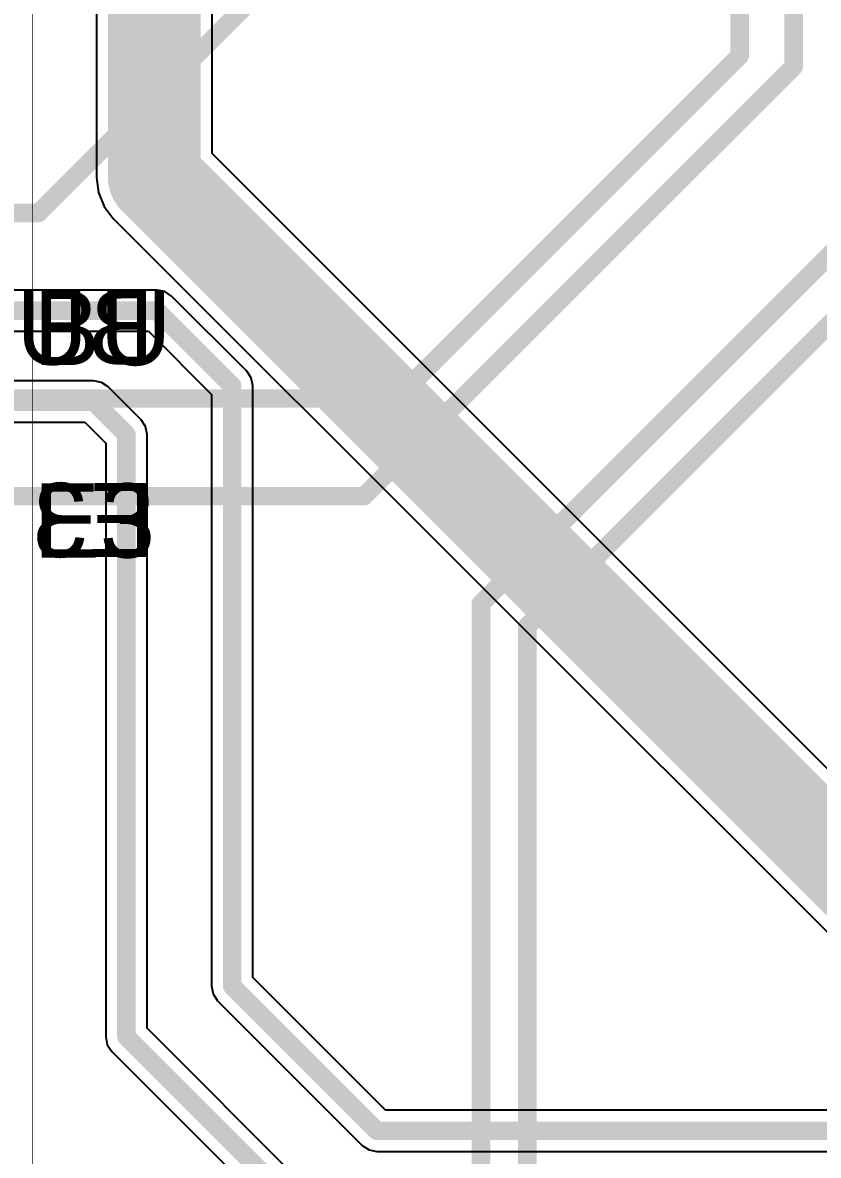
# Model space of a CAD drawing. Header units: millimetres. Extents: x 307 to 423, y 231 to 400.
# Drawn here: x 346.19 to 357.08, y 275.06 to 290.57 of the extents above; entities that cross this region are included whole.
import ezdxf

# ---------------------------------------------------------------- set-up
doc = ezdxf.new("R2010")
doc.units = ezdxf.units.MM
for name, color, linetype in [('BottomLayer', 5, 'Continuous'), ('BottomOverlay', 54, 'Continuous'), ('Mechanical16', 56, 'Continuous'), ('MidLayer2', 76, 'Continuous'), ('TopLayer', 1, 'Continuous'), ('TopOverlay', 2, 'Continuous')]:
    doc.layers.add(name, color=color, linetype=linetype)

# ---------------------------------------------------------------- blocks, each defined once
blk = doc.blocks.new('CON_SAMTEC_TSW_135_07_X_D_468')
at = {"layer": 'Mechanical16', "const_width": 0.01}
blk.add_lwpolyline([(44.67, 2.75), (-44.67, 2.75)], dxfattribs=at)

msp = doc.modelspace()

# ---------------------------------------------------------------- linework, layer by layer
at = {"layer": 'BottomLayer'}
for p, q in [((348.785, 288.778), (348.785, 311.417)), ((347.201, 311.089), (347.201, 288.45)), ((363.814, 273.748), (348.785, 288.778)), ((347.201, 288.45), (347.228, 288.245)), ((347.228, 288.245), (347.307, 288.054)), ((347.307, 288.054), (347.433, 287.89)), ((347.433, 287.89), (362.463, 272.861))]:
    msp.add_line(p, q, dxfattribs=at)
at = {"layer": 'BottomLayer', "const_width": 1.27}
for points in [[(347.993, 288.45), (347.993, 311.417)], [(347.993, 288.45), (363.254, 273.188)]]:
    msp.add_lwpolyline(points, dxfattribs=at)
at = {"layer": 'BottomLayer', "const_width": 0.635}
msp.add_lwpolyline([(347.676, 288.45, 1), (348.311, 288.45, 1)], format="xyb", close=True, dxfattribs=at)
msp.add_lwpolyline([(347.676, 288.45, 1), (348.311, 288.45, 1)], format="xyb", close=True, dxfattribs=at)
at = {"layer": 'MidLayer2', "const_width": 0.254}
for points in [[(356.006, 290.119), (356.006, 320.929)], [(356.744, 289.968), (356.744, 320.575)], [(346.41, 287.965), (353.962, 295.517)], [(351.312, 285.425), (356.006, 290.119)], [(350.863, 284.087), (356.744, 289.968)], [(352.464, 282.616), (359.55, 289.703)], [(353.099, 282.309), (360.109, 289.319)], [(341.432, 287.965), (346.41, 287.965)], [(343.658, 285.425), (351.312, 285.425)], [(344.844, 284.087), (350.863, 284.087)], [(352.464, 269.38), (352.464, 282.616)], [(353.099, 269.228), (353.099, 282.309)]]:
    msp.add_lwpolyline(points, dxfattribs=at)
at = {"layer": 'MidLayer2', "const_width": 0.127}
for points in [[(355.943, 290.119, 1), (356.07, 290.119, 1)], [(355.943, 290.119, 1), (356.07, 290.119, 1)], [(356.681, 289.968, 1), (356.808, 289.968, 1)], [(356.681, 289.968, 1), (356.808, 289.968, 1)], [(346.347, 287.965, 1), (346.474, 287.965, 1)], [(346.347, 287.965, 1), (346.474, 287.965, 1)], [(351.249, 285.425, 1), (351.376, 285.425, 1)], [(351.249, 285.425, 1), (351.376, 285.425, 1)], [(350.8, 284.087, 1), (350.927, 284.087, 1)], [(350.8, 284.087, 1), (350.927, 284.087, 1)], [(352.4, 282.616, 1), (352.527, 282.616, 1)], [(352.4, 282.616, 1), (352.527, 282.616, 1)], [(353.035, 282.309, 1), (353.162, 282.309, 1)], [(353.035, 282.309, 1), (353.162, 282.309, 1)]]:
    msp.add_lwpolyline(points, format="xyb", close=True, dxfattribs=at)
at = {"layer": 'TopLayer'}
for p, q in [((348.031, 286.909), (345.89, 286.909)), ((348.139, 286.888), (348.031, 286.909)), ((348.031, 286.909), (348.031, 286.909)), ((348.231, 286.827), (348.139, 286.888)), ((349.26, 285.798), (348.231, 286.827)), ((345.89, 286.344), (347.914, 286.344)), ((347.914, 286.344), (348.778, 285.481)), ((349.321, 285.706), (349.26, 285.798)), ((349.26, 285.798), (349.26, 285.798)), ((347.162, 285.665), (345.564, 285.665)), ((347.27, 285.643), (347.162, 285.665)), ((347.162, 285.665), (347.162, 285.665)), ((347.362, 285.582), (347.27, 285.643)), ((349.342, 285.598), (349.321, 285.706)), ((347.812, 285.132), (347.362, 285.582)), ((348.778, 285.481), (348.778, 277.381)), ((349.342, 277.498), (349.342, 285.598)), ((349.342, 285.598), (349.342, 285.598)), ((345.498, 285.1), (347.045, 285.1)), ((347.045, 285.1), (347.33, 284.815)), ((347.873, 285.04), (347.812, 285.132)), ((347.812, 285.132), (347.812, 285.132)), ((347.895, 284.932), (347.873, 285.04)), ((347.895, 276.804), (347.895, 284.932)), ((347.33, 284.815), (347.33, 276.687)), ((351.158, 275.682), (349.342, 277.498)), ((348.778, 277.381), (348.778, 277.381)), ((348.778, 277.381), (348.799, 277.273)), ((348.799, 277.273), (348.86, 277.181)), ((348.86, 277.181), (350.841, 275.2)), ((352.403, 272.296), (347.895, 276.804)), ((347.33, 276.687), (347.33, 276.687)), ((347.33, 276.687), (347.351, 276.579)), ((347.351, 276.579), (347.412, 276.488)), ((347.412, 276.488), (352.086, 271.814)), ((378.915, 275.682), (351.158, 275.682)), ((350.841, 275.2), (350.841, 275.2)), ((350.841, 275.2), (350.933, 275.139)), ((350.933, 275.139), (351.041, 275.118)), ((351.041, 275.118), (351.041, 275.118)), ((351.041, 275.118), (379.032, 275.118))]:
    msp.add_line(p, q, dxfattribs=at)
at = {"layer": 'TopLayer', "const_width": 0.254}
for points in [[(344.844, 286.627), (348.031, 286.627)], [(348.031, 286.627), (349.06, 285.598)], [(349.06, 277.381), (349.06, 285.598)], [(343.548, 285.382), (347.162, 285.382)], [(347.162, 285.382), (347.612, 284.932)], [(347.612, 276.687), (347.612, 284.932)], [(349.06, 277.381), (351.041, 275.4)], [(347.612, 276.687), (352.286, 272.014)], [(351.041, 275.4), (379.032, 275.4)]]:
    msp.add_lwpolyline(points, dxfattribs=at)
at = {"layer": 'TopLayer', "const_width": 0.127}
for points in [[(347.968, 286.627, 1), (348.095, 286.627, 1)], [(347.968, 286.627, 1), (348.095, 286.627, 1)], [(348.996, 285.598, 1), (349.123, 285.598, 1)], [(348.996, 285.598, 1), (349.123, 285.598, 1)], [(347.099, 285.382, 1), (347.226, 285.382, 1)], [(347.099, 285.382, 1), (347.226, 285.382, 1)], [(347.549, 284.932, 1), (347.676, 284.932, 1)], [(347.549, 284.932, 1), (347.676, 284.932, 1)], [(348.996, 277.381, 1), (349.123, 277.381, 1)], [(348.996, 277.381, 1), (349.123, 277.381, 1)], [(347.549, 276.687, 1), (347.676, 276.687, 1)], [(347.549, 276.687, 1), (347.676, 276.687, 1)], [(350.978, 275.4, 1), (351.105, 275.4, 1)], [(350.978, 275.4, 1), (351.105, 275.4, 1)]]:
    msp.add_lwpolyline(points, format="xyb", close=True, dxfattribs=at)

# ---------------------------------------------------------------- block references
at = {"rotation": 270}
msp.add_blockref('CON_SAMTEC_TSW_135_07_X_D_468', (343.574, 289.167), dxfattribs=at)

# ---------------------------------------------------------------- texts
at = {"layer": 'BottomOverlay', "text_generation_flag": 2}
for s, p in [('BU', (347.993, 285.888)), ('E3', (347.993, 283.253))]:
    msp.add_text(s, height=1.016, rotation=360, dxfattribs=at).set_placement(p)
at = {"layer": 'TopOverlay'}
for s, p in [('BU', (346.342, 285.881)), ('E3', (346.342, 283.246))]:
    msp.add_text(s, height=1.016, rotation=360, dxfattribs=at).set_placement(p)

doc.saveas('drawing.dxf')
